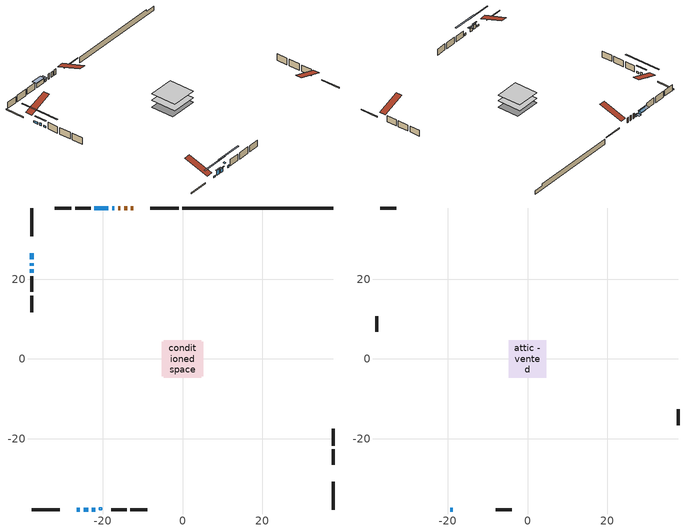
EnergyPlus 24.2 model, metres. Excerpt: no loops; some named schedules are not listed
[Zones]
conditioned space
 floor adiabatic (AdiabaticFloorConstruction): -4.71,-4.71 -4.71,4.71 4.71,4.71 4.71,-4.71 z1.04
 floor foundation (Slab1 construction): -5.19,-4.27 -5.19,4.27 5.19,4.27 5.19,-4.27 z-1.19
 wall outside (RimJoist1 construction): -0.96,37.81 -8.06,37.81 / -37.81,-37.81 -30.71,-37.81 / -37.81,37.81 -37.81,30.71 / 37.81,-37.81 37.81,-30.71 z1.04:1.34
 wall outside (AdiabaticWallConstruction 1): -12.33,37.81 -12.96,37.81 / -13.88,37.81 -14.61,37.81 / -15.54,37.81 -16.13,37.81 z1.04:3.07
 wall outside (AdiabaticWallConstruction): -17.05,37.81 -17.62,37.81 z1.04:1.9; -37.81,26.44 -37.81,24.92 / -26.44,-37.81 -25.68,-37.81 / -37.81,22.45 -37.81,21.59 z1.04:1.65; -18.54,37.81 -22.1,37.81 z1.04:2.62; -37.81,23.99 -37.81,23.38 z1.04:1.96; -24.75,-37.81 -23.63,-37.81 z1.04:2.77; -22.7,-37.81 -21.79,-37.81 z1.04:2.26
 wall outside (Wall1 construction): -23.03,37.81 -26.87,37.81 / -17.83,-37.81 -13.99,-37.81 / -37.81,20.66 -37.81,16.81 / 37.81,-26.44 37.81,-22.6 z1.04:3.48
 wall outside (Wall2 construction): -27.8,37.81 -31.99,37.81 / -13.06,-37.81 -8.87,-37.81 / -37.81,15.88 -37.81,11.69 / 37.81,-21.67 37.81,-17.48 z1.04:3.48
 wall foundation (FoundationWall1 construction): -0.03,37.81,-1.19 -0.03,37.81,1.04 34.03,37.81,1.04 34.03,37.81,0.22 37.81,37.81,0.22 37.81,37.81,-1.19
 window (WindowConstruction 3): -17.06,37.81 -17.61,37.81 z1.04:1.9
 window (WindowConstruction 6): -37.81,26.44 -37.81,24.92 z1.04:1.65
 window (WindowConstruction 7): -26.44,-37.81 -25.68,-37.81 z1.04:1.65
 window (WindowConstruction): -18.54,37.81 -22.1,37.81 z1.04:2.62
 window (WindowConstruction 1): -37.81,23.99 -37.81,23.38 z1.04:1.95
 window (WindowConstruction 4): -24.75,-37.81 -23.63,-37.81 z1.04:2.77
 window (WindowConstruction 2): -22.7,-37.81 -21.79,-37.81 z1.04:2.26
 window (WindowConstruction 5): -37.81,22.45 -37.81,21.59 z1.04:1.65
 door (Door): -12.33,37.81 -12.95,37.81 z1.04:3.07
 door (Door 1): -13.88,37.81 -14.61,37.81 z1.04:3.07
 door (Door 2): -15.54,37.81 -16.13,37.81 z1.04:3.07
 ceiling adiabatic (AdiabaticFloorConstruction): 4.71,-4.71 4.71,4.71 -4.71,4.71 -4.71,-4.71 z1.04
 roof outside (AdiabaticRoofConstruction): -20.25,-37.81,3.48 -20.25,-37.23,3.67 -20.86,-37.23,3.67 -20.86,-37.81,3.48
 skylight (SkylightConstruction): -20.25,-37.81,3.48 -20.25,-37.23,3.67 -20.86,-37.23,3.67 -20.86,-37.81,3.48
attic - vented
 floor to conditioned space (Floor1 construction Reversed): -4.7,-4.7 -4.7,4.7 4.7,4.7 4.7,-4.7 z3.48
 wall outside (AdiabaticWallConstruction): -19.32,-37.81 -18.76,-37.81 z1.04:1.9
 wall outside (Wall3 construction): -32.92,37.81 -36.88,37.81 / -7.94,-37.81 -3.98,-37.81 / -37.81,10.76 -37.81,6.8 / 37.81,-16.55 37.81,-12.59 z1.04:3.48
 window (WindowConstruction 8): -19.32,-37.81 -18.76,-37.81 z1.04:1.9
 roof outside (Roof1 construction): -11.4,37.81,3.48 -11.4,28.66,6.53 -8.99,28.66,6.53 -8.99,37.81,3.48; -27.37,-37.81,3.48 -27.37,-28.66,6.53 -29.78,-28.66,6.53 -29.78,-37.81,3.48; -37.81,27.37,3.48 -28.66,27.37,6.53 -28.66,29.78,6.53 -37.81,29.78,3.48; 37.81,-27.37,3.48 28.66,-27.37,6.53 28.66,-29.78,6.53 37.81,-29.78,3.48
shading: -13.97,-37.81 -24.11,-37.81 -24.11,-38.11 -13.97,-38.11 z6.69; -17.86,37.81 -16.82,37.81 -16.82,39.45 -17.86,39.45 z2.14; -37.81,20.13 -37.81,31.23 -38.11,31.23 -38.11,20.13 z6.44; -20.89,-37.81 -31.23,-37.81 -31.23,-38.11 -20.89,-38.11 z6.44; -22.34,37.81 -18.3,37.81 -18.3,39.45 -22.34,39.45 z2.86; -37.81,21.49 -37.81,25.88 -38.11,25.88 -38.11,21.49 z3.84; -23.14,-37.81 -25.24,-37.81 -25.24,-38.11 -23.14,-38.11 z3.26; -21.3,-37.81 -23.19,-37.81 -23.19,-38.11 -21.3,-38.11 z2.75; -37.81,16.8 -37.81,27.24 -38.11,27.24 -38.11,16.8 z6.44
[Building]
Building 1: Terrain=Suburbs
[Site:Location]
Montreal Intl AP_QC: Latitude {deg}=45.47; Longitude {deg}=-73.74; Time Zone {hr}=-5; Elevation {m}=36; Keep Site Location Information=Yes
[Site:GroundTemperature:Shallow]
2.07863, -0.316383, -0.508184, 0.628371, 5.19101, 9.73239, 13.6695, 16.1636, 16.3755, 14.347, 10.5102, 6.10817
[Site:WaterMainsTemperature]
Calculation Method=Schedule; Temperature Schedule=mains temperature schedule
[Material] Roughness=Rough; Thermal Absorptance=0.9
Name | Thickness {m} | Conductivity {W/m-K} | Density {kg/m3} | Specific Heat {J/kg-K} | Solar Absorptance | Visible Absorptance
asphalt or fiberglass shingles | 0.00635 | 0.162714 | 1121.4 | 1465.45 | 0.4 | 0.4
asphalt or fiberglass shingles 1 | 0.00635 | 0.162714 | 1121.4 | 1465.45 | 0.7 | 0.7
ceiling loosefill ins | 0.0846667 | 0.0480833 | 16.02 | 1046.75 | 0.7 | 0.7
ceiling stud and cavity | 0.1397 | 0.0804637 | 65.682 | 1177.47 | 0.7 | 0.7
concrete 4.0 in. | 0.1016 | 1.803125 | 2242.8 | 837.4 | 0.7 | 0.7
concrete 8.0 in. | 0.2032 | 1.803125 | 2242.8 | 837.4 | 0.7 | 0.7
door material | 0.04445 | 0.0639163 | 512.64 | 1214.23 | 0.7 | 0.7
exterior vertical ins | 0.0275323 | 0.029427 | 32.04 | 1214.23 | 0.7 | 0.7
floor covering | 0.0127 | 0.0433444 | 54.468 | 1339.84 | 0.6 | 0.6
floor rigid ins; roof rigid ins; wall rigid ins | 0.512978 | 0.029427 | 32.04 | 1214.23 | 0.7 | 0.7
floor stud and cavity | 0.1397 | 1.75129 | 37.0049 | 1207.88 | 0.7 | 0.7
furniture material conditioned space 1 | 0.1524 | 0.115458 | 640.8 | 1214.23 | 0.6 | 0.6
gypsum board | 0.0127 | 0.160291 | 801 | 837.4 | 0.6 | 0.6
gypsum board 1 | 0.0127 | 0.160291 | 801 | 837.4 | 0.7 | 0.7
osb sheathing 0.5 in. | 0.0127 | 0.115458 | 512.64 | 1214.23 | 0.7 | 0.7
osb sheathing 0.75 in. | 0.01905 | 0.115458 | 512.64 | 1214.23 | 0.7 | 0.7
osb sheathing 2.0 in. | 0.0508 | 0.115458 | 512.64 | 1214.23 | 0.7 | 0.7
rim joist stud and cavity | 0.0508 | 0.0454632 | 125.044 | 1163.47 | 0.6 | 0.6
roof stud and cavity | 0.18415 | 1.78685 | 37.0049 | 1207.88 | 0.6 | 0.6
wall stud and cavity | 0.1397 | 0.0843128 | 139.0536 | 1170.24 | 0.7 | 0.7
wall stud and cavity 1 | 0.1397 | 0.09204 | 139.0536 | 1170.24 | 0.7 | 0.7
wall stud and cavity 2 | 0.0889 | 6.1454 | 50.32683 | 1063.81 | 0.6 | 0.6
wall stud and cavity 3 | 0.0889 | 0.380278 | 52.3479 | 1209.89 | 0.7 | 0.7
wall stud and cavity 4 | 0.0889 | 0.391764 | 83.0341 | 1211.67 | 0.7 | 0.7
wood siding | 0.0254 | 0.102417 | 544.68 | 1172.36 | 0.4 | 0.4
wood siding 1 | 0.00254 | 0.102417 | 544.68 | 1172.36 | 0.4 | 0.4
wood siding 2; wood siding 3; wood siding 4 | 0.0254 | 0.102417 | 544.68 | 1172.36 | 0.7 | 0.7
[WindowMaterial:SimpleGlazingSystem]
Name | U-Factor {W/m2-K} | Solar Heat Gain Coefficient
SkylightMaterial | 3.71665 | 0.6359
WindowMaterial | 2.906 | 0.64
WindowMaterial 1 | 2.99571 | 0.51
WindowMaterial 2 | 2.95256 | 0.58
WindowMaterial 3 | 2.98833 | 0.6
WindowMaterial 4 | 2.91111 | 0.68
WindowMaterial 5 | 5.39921 | 0.61
WindowMaterial 6 | 4.863207 | 0.64
WindowMaterial 7 | 5.56103 | 0.6
WindowMaterial 8 | 5.50028 | 0.61
[Construction]
AdiabaticFloorConstruction: floor stud and cavity, floor rigid ins, osb sheathing 0.75 in., floor covering
AdiabaticRoofConstruction: asphalt or fiberglass shingles 1, roof rigid ins, osb sheathing 0.75 in., roof stud and cavity
AdiabaticWallConstruction: wood siding 3, wall rigid ins, wall stud and cavity 3, gypsum board
AdiabaticWallConstruction 1: wood siding 4, wall rigid ins, wall stud and cavity 3, gypsum board
Door; Door 1; Door 2: door material
Floor1 construction Reversed: gypsum board, ceiling stud and cavity, ceiling loosefill ins
FoundationWall1 construction: concrete 8.0 in., gypsum board 1
furniture construction conditioned space 1: furniture material conditioned space 1
PartitionWallConstruction: gypsum board, wall stud and cavity 4, gypsum board
RimJoist1 construction: wood siding 2, osb sheathing 2.0 in., rim joist stud and cavity
Roof1 construction: asphalt or fiberglass shingles
SkylightConstruction: SkylightMaterial
Slab1 construction: concrete 4.0 in.
Wall1 construction: wood siding, osb sheathing 0.5 in., wall stud and cavity, gypsum board
Wall2 construction: wood siding, osb sheathing 0.5 in., wall stud and cavity 1, gypsum board
Wall3 construction: wood siding 1, wall stud and cavity 2
WindowConstruction: WindowMaterial
WindowConstruction 1: WindowMaterial 1
WindowConstruction 2: WindowMaterial 2
WindowConstruction 3: WindowMaterial 3
WindowConstruction 4: WindowMaterial 4
WindowConstruction 5: WindowMaterial 5
WindowConstruction 6: WindowMaterial 6
WindowConstruction 7: WindowMaterial 7
WindowConstruction 8: WindowMaterial 8
[Zone] Multiplier=1; Part of Total Floor Area=Yes
Name | Volume {m3}
attic - vented | 44.0285
conditioned space | 410.4
[Space]
Name | Zone | Volume {m3}
attic - vented 1 | attic - vented | 44.0285
conditioned space 1 | conditioned space | 410.4
[ZoneInfiltration:EffectiveLeakageArea]
infil attic - vented 1: Zone or Space=attic - vented 1; Schedule=Always On Discrete; Effective Air Leakage Area {cm2}=3533.14; Stack Coefficient=0.000381891; Wind Coefficient=1.32035e-05
[ZoneMixing]
whole house fan mix: Zone or Space=attic - vented; Schedule=Always On Continuous; Design Flow Rate Calculation Method=Flow/Zone; Design Flow Rate {m3/s}=0; Source Zone or Space=conditioned space
[SurfaceProperty:ExposedFoundationPerimeter]
Slab1: Exposed Perimeter Calculation Method=TotalExposedPerimeter; Total Exposed Perimeter {m}=37.84
[InternalMass] Zone or ZoneList=conditioned space; Space or SpaceList=conditioned space 1
Name | Construction | Surface Area {m2}
furniture mass conditioned space 1 | furniture construction conditioned space 1 | 70.9601
partition wall mass | PartitionWallConstruction | 177.4
[Lights]
interior lighting: Zone or ZoneList or Space or SpaceList=conditioned space 1; Schedule=interior lighting schedule; Design Level Calculation Method=LightingLevel; Lighting Level {W}=343.2; Return Air Fraction=0; Fraction Radiant=0.6; Fraction Visible=0.2; Fraction Replaceable=1
[People]
occupants: Zone or ZoneList or Space or SpaceList=conditioned space 1; Number of People Schedule=occupants schedule; Number of People Calculation Method=People; Number of People=3; Fraction Radiant=0.314171; Sensible Heat Fraction=0.56303; Activity Level Schedule=occupants activity schedule; Carbon Dioxide Generation Rate {m3/s-W}=0; Enable ASHRAE 55 Comfort Warnings=No; Mean Radiant Temperature Calculation Type=EnclosureAveraged
[ElectricEquipment] Zone or ZoneList or Space or SpaceList=conditioned space 1; Design Level Calculation Method=EquipmentLevel
Name | Schedule | Design Level {W} | Fraction Latent | Fraction Radiant | Fraction Lost
clothes dryer | clothes dryer schedule | 140.772 | 0.015 | 0.081 | 0.85
clothes washer | clothes washer schedule | 32.1985 | 0.03 | 0.162 | 0.7
cooking range | cooking range schedule | 215.147 | 0.08 | 0.432 | 0.2
dishwasher | dishwasher schedule | 66.8632 | 0.3 | 0.18 | 0.4
fridge | fridge schedule | 72.9452 | 0 | 0.6 | 0
mech vent house fan | mech vent house fan schedule | 0 | 0 | 0 | 1
mech vent house fan cfis | mech vent house fan cfis schedule | 0 | 0 | 0 | 0
mech vent range fan 0 | mech vent range fan 0 schedule | 57 | 0 | 0 | 1
misc plug loads | misc plug loads schedule | 494.7 | 0.045 | 0.513 | 0.1
whole house fan | Always On Discrete | 0 | 0 | 0 | 1
[OtherEquipment] Zone or ZoneList or Space or SpaceList=conditioned space 1; Design Level Calculation Method=EquipmentLevel
Name | Fuel Type | Schedule | Design Level {W} | Fraction Latent | Fraction Radiant | Fraction Lost
clothes dryer 1 | Electricity | clothes dryer schedule | 0 | 0.015 | 0.081 | 0.85
cooking range 1 | Electricity | cooking range schedule | 0 | 0.08 | 0.432 | 0.2
general water use latent | None | general water use schedule | 62.594 | 1 | 0 | 0
general water use sensible | None | general water use schedule | -61.6891 | 0 | 0.6 | 0
mech vent house fan latent load | None | Always On Discrete | 0 | 1 | 0 | 0
mech vent house fan sensible load | None | Always On Discrete | 0 | 0 | 0 | 0
water heater energy adjustment1 | Electricity | Always On Discrete | 0.01 | 0 | 0 | 1
[ZoneInfiltration:DesignFlowRate] Zone or ZoneList or Space or SpaceList=conditioned space 1; Schedule=Always On Discrete; Design Flow Rate Calculation Method=Flow/Zone; Design Flow Rate {m3/s}=0
infil flow; natural vent flow; whole house fan flow
[ZoneControl:Thermostat]
conditioned space Thermostat: Zone or ZoneList=conditioned space; Control Type Schedule=conditioned space Thermostat Schedule; Control 1=conditioned space temperature setpoint; Temperature Difference Between Cutout And Setpoint {deltaC}=0
[ZoneHVAC:Baseboard:Convective:Electric]
electric baseboard: Availability Schedule=Always On Discrete; Heating Design Capacity {W}=9566.13; Efficiency=1
[AirLoopHVAC:UnitarySystem] Control Type=Load; Controlling Zone or Thermostat Location=conditioned space; Dehumidification Control Type=None; Availability Schedule=Always On Discrete; Fan Placement=BlowThrough; DX Heating Coil Sizing Ratio=1; Use DOAS DX Cooling Coil=No; Minimum Supply Air Temperature {C}=2; Latent Load Control=SensibleOnlyLoadControl; Cooling Supply Air Flow Rate Method=None; Heating Supply Air Flow Rate Method=SupplyAirFlowRate; Heating Supply Air Flow Rate {m3/s}=0.00141584; No Load Supply Air Flow Rate Method=SupplyAirFlowRate; No Load Supply Air Flow Rate {m3/s}=0; No Load Supply Air Flow Rate Control Set To Low Speed=Yes; Maximum Supply Air Temperature {C}=48.8889; Maximum Outdoor Dry-Bulb Temperature for Supplemental Heater Operation {C}=21; Ancillary On-Cycle Electric Power {W}=0; Ancillary Off-Cycle Electric Power {W}=0
Name | Supply Fan | Supply Air Fan Operating Mode Schedule | Heating Coil
unit heater unitary system | unit heater supply fan | unit heater auto fan schedule | unit heater htg coil
unit heater unitary system 1 | unit heater supply fan 1 | unit heater auto fan schedule 1 | unit heater htg coil 1
[Fan:SystemModel] Availability Schedule=Always On Discrete; Design Maximum Air Flow Rate {m3/s}=0.00141584; Speed Control Method=Discrete; Electric Power Minimum Flow Rate Fraction=0.2; Design Pressure Rise {Pa}=500; Motor Efficiency=1; Motor In Air Stream Fraction=1; Design Electric Power Consumption {W}=Autosize; Design Power Sizing Method=PowerPerFlow; Electric Power Per Unit Flow Rate {W/(m3/s)}=1e-06; Electric Power Per Unit Flow Rate Per Unit Pressure {W/((m3/s)-Pa)}=1.66667; Fan Total Efficiency=0.7; Motor Loss Radiative Fraction=0; Number of Speeds=1; Speed Flow Fraction 1=1; Speed Electric Power Fraction 1=1
unit heater supply fan; unit heater supply fan 1
[Coil:Heating:Fuel] Availability Schedule=Always On Discrete; Fuel Type=OtherFuel1; Burner Efficiency=0.3; Nominal Capacity {W}=0.293071; On Cycle Parasitic Electric Load {W}=0; Off Cycle Parasitic Fuel Load {W}=0
unit heater htg coil; unit heater htg coil 1
[Zone equipment]
conditioned space: electric baseboard, unit heater unitary system, unit heater unitary system 1
[Foundation:Kiva]
Foundation Kiva 1: Initial Indoor Air Temperature {C}=18; Wall Height Above Grade {m}=1.04001; Wall Depth Below Slab {m}=0.2032; Custom Block Material Name 1=exterior vertical ins; Custom Block Depth 1 {m}=2.23001; Custom Block X Position 1 {m}=0.2159; Custom Block Z Position 1 {m}=0
[Foundation:Kiva:Settings]
Soil Conductivity {W/m-K}=0.849921; Soil Density {kg/m3}=1842.3; Soil Specific Heat {J/kg-K}=418.7; Ground Solar Absorptivity=0.9; Ground Thermal Absorptivity=0.9; Ground Surface Roughness {m}=0.03; Far-Field Width {m}=40; Deep-Ground Boundary Condition=ZeroFlux; Deep-Ground Depth {m}=40; Minimum Cell Dimension {m}=0.2; Maximum Cell Growth Coefficient=3; Simulation Timestep=Timestep
[Exterior:Lights]
exterior lighting: Schedule=exterior lighting schedule; Design Level {W}=75.6
[EnergyManagementSystem:GlobalVariable]
infil_program_Qfan
infil_program_Qinf
natural_vent_program_Qnv
natural_vent_program_Qwhf
[EnergyManagementSystem:Sensor]
Name | Output:Variable or Output:Meter Index Key | Output:Variable or Output:Meter
airflow_gain | infil flow | Infiltration Sensible Heat Gain Energy
airflow_gain_1 | natural vent flow | Infiltration Sensible Heat Gain Energy
airflow_gain_2 | whole house fan flow | Infiltration Sensible Heat Gain Energy
airflow_loss | infil flow | Infiltration Sensible Heat Loss Energy
airflow_loss_1 | natural vent flow | Infiltration Sensible Heat Loss Energy
airflow_loss_2 | whole house fan flow | Infiltration Sensible Heat Loss Energy
clg_load_cond |  | Cooling:EnergyTransfer:Zone:CONDITIONED SPACE
clg_sp_s; clg_sp_s_1 | cooling setpoint | Schedule Value
clothes_dryer_exhaust_0_sch_s | clothes dryer exhaust 0 schedule | Schedule Value
conditioned_space_clg_unmet_s | conditioned space | Zone Cooling Setpoint Not Met Time
conditioned_space_htg_unmet_s | conditioned space | Zone Heating Setpoint Not Met Time
cool_season | cooling season schedule | Schedule Value
fridge_tin_s | conditioned space | Zone Mean Air Temperature
htg_load_cond |  | Heating:EnergyTransfer:Zone:CONDITIONED SPACE
htg_sp_s; htg_sp_s_1 | heating setpoint | Schedule Value
ig_ee_conv | clothes dryer | Electric Equipment Convective Heating Energy
ig_ee_conv_2 | cooking range | Electric Equipment Convective Heating Energy
ig_ee_conv_4 | fridge | Electric Equipment Convective Heating Energy
ig_ee_conv_5 | misc plug loads | Electric Equipment Convective Heating Energy
ig_ee_conv_6 | whole house fan | Electric Equipment Convective Heating Energy
ig_ee_rad | clothes dryer | Electric Equipment Radiant Heating Energy
ig_ee_rad_2 | cooking range | Electric Equipment Radiant Heating Energy
ig_ee_rad_4 | fridge | Electric Equipment Radiant Heating Energy
ig_ee_rad_5 | misc plug loads | Electric Equipment Radiant Heating Energy
ig_ee_rad_6 | whole house fan | Electric Equipment Radiant Heating Energy
ig_lgt_conv | interior lighting | Lights Convective Heating Energy
ig_lgt_rad | interior lighting | Lights Radiant Heating Energy
ig_lgt_vis | interior lighting | Lights Visible Radiation Heating Energy
ig_oe_conv | clothes dryer 1 | Other Equipment Convective Heating Energy
ig_oe_conv_1 | cooking range 1 | Other Equipment Convective Heating Energy
ig_oe_conv_2 | general water use latent | Other Equipment Convective Heating Energy
ig_oe_conv_3 | general water use sensible | Other Equipment Convective Heating Energy
ig_oe_conv_4 | water heater energy adjustment1 | Other Equipment Convective Heating Energy
ig_oe_rad | clothes dryer 1 | Other Equipment Radiant Heating Energy
ig_oe_rad_1 | cooking range 1 | Other Equipment Radiant Heating Energy
ig_oe_rad_2 | general water use latent | Other Equipment Radiant Heating Energy
ig_oe_rad_3 | general water use sensible | Other Equipment Radiant Heating Energy
ig_oe_rad_4 | water heater energy adjustment1 | Other Equipment Radiant Heating Energy
ig_ppl_conv | occupants | People Convective Heating Energy
ig_ppl_rad | occupants | People Radiant Heating Energy
im_conv | furniture mass conditioned space 1 | Surface Inside Face Convection Heat Gain Energy
im_conv_1 | partition wall mass | Surface Inside Face Convection Heat Gain Energy
im_ig | furniture mass conditioned space 1 | Surface Inside Face Internal Gains Radiation Heat Gain Energy
im_ig_1 | partition wall mass | Surface Inside Face Internal Gains Radiation Heat Gain Energy
im_lgt | furniture mass conditioned space 1 | Surface Inside Face Lights Radiation Heat Gain Energy
im_lgt_1 | partition wall mass | Surface Inside Face Lights Radiation Heat Gain Energy
im_sol | furniture mass conditioned space 1 | Surface Inside Face Solar Radiation Heat Gain Energy
im_sol_1 | partition wall mass | Surface Inside Face Solar Radiation Heat Gain Energy
im_surf | furniture mass conditioned space 1 | Surface Inside Face Net Surface Thermal Radiation Heat Gain Energy
im_surf_1 | partition wall mass | Surface Inside Face Net Surface Thermal Radiation Heat Gain Energy
mech_vent_range_fan_0_sch_s | mech vent range fan 0 schedule | Schedule Value
mv_conv | mech vent house fan | Electric Equipment Convective Heating Energy
mv_conv_1 | mech vent house fan cfis | Electric Equipment Convective Heating Energy
mv_conv_2 | mech vent range fan 0 | Electric Equipment Convective Heating Energy
mv_conv_3 | mech vent house fan latent load | Other Equipment Convective Heating Energy
mv_conv_4 | mech vent house fan sensible load | Other Equipment Convective Heating Energy
mv_rad | mech vent house fan | Electric Equipment Radiant Heating Energy
mv_rad_1 | mech vent house fan cfis | Electric Equipment Radiant Heating Energy
mv_rad_2 | mech vent range fan 0 | Electric Equipment Radiant Heating Energy
mv_rad_3 | mech vent house fan latent load | Other Equipment Radiant Heating Energy
mv_rad_4 | mech vent house fan sensible load | Other Equipment Radiant Heating Energy
natural_vent_s | natural vent schedule | Schedule Value
out_pb_s |  | Site Outdoor Air Barometric Pressure
out_wt_s |  | Site Outdoor Air Humidity Ratio
site_vw_s |  | Site Wind Speed
ss_back_out | Window1 | Surface Window Shortwave from Zone Back Out Window Heat Transfer Rate
ss_back_out_1 | Window10 | Surface Window Shortwave from Zone Back Out Window Heat Transfer Rate
ss_back_out_2 | Window11 | Surface Window Shortwave from Zone Back Out Window Heat Transfer Rate
ss_back_out_3 | Window2 | Surface Window Shortwave from Zone Back Out Window Heat Transfer Rate
ss_back_out_4 | Window4 | Surface Window Shortwave from Zone Back Out Window Heat Transfer Rate
ss_back_out_5 | Window5 | Surface Window Shortwave from Zone Back Out Window Heat Transfer Rate
ss_back_out_6 | Window6 | Surface Window Shortwave from Zone Back Out Window Heat Transfer Rate
ss_back_out_7 | Window7 | Surface Window Shortwave from Zone Back Out Window Heat Transfer Rate
ss_back_out_8 | Window9 | Surface Window Shortwave from Zone Back Out Window Heat Transfer Rate
ss_conv | Door1 | Surface Inside Face Convection Heat Gain Energy
ss_conv_1 | Door2 | Surface Inside Face Convection Heat Gain Energy
ss_conv_10 | Window7 | Surface Inside Face Convection Heat Gain Energy
ss_conv_11 | Window9 | Surface Inside Face Convection Heat Gain Energy
ss_conv_2 | Door3 | Surface Inside Face Convection Heat Gain Energy
ss_conv_3 | Window1 | Surface Inside Face Convection Heat Gain Energy
ss_conv_4 | Window10 | Surface Inside Face Convection Heat Gain Energy
ss_conv_5 | Window11 | Surface Inside Face Convection Heat Gain Energy
ss_conv_6 | Window2 | Surface Inside Face Convection Heat Gain Energy
ss_conv_7 | Window4 | Surface Inside Face Convection Heat Gain Energy
ss_conv_8 | Window5 | Surface Inside Face Convection Heat Gain Energy
ss_conv_9 | Window6 | Surface Inside Face Convection Heat Gain Energy
ss_ig | Door1 | Surface Inside Face Internal Gains Radiation Heat Gain Energy
ss_ig_1 | Door2 | Surface Inside Face Internal Gains Radiation Heat Gain Energy
ss_ig_10 | Window7 | Surface Inside Face Internal Gains Radiation Heat Gain Energy
ss_ig_11 | Window9 | Surface Inside Face Internal Gains Radiation Heat Gain Energy
ss_ig_2 | Door3 | Surface Inside Face Internal Gains Radiation Heat Gain Energy
ss_ig_3 | Window1 | Surface Inside Face Internal Gains Radiation Heat Gain Energy
ss_ig_4 | Window10 | Surface Inside Face Internal Gains Radiation Heat Gain Energy
ss_ig_5 | Window11 | Surface Inside Face Internal Gains Radiation Heat Gain Energy
ss_ig_6 | Window2 | Surface Inside Face Internal Gains Radiation Heat Gain Energy
ss_ig_7 | Window4 | Surface Inside Face Internal Gains Radiation Heat Gain Energy
ss_ig_8 | Window5 | Surface Inside Face Internal Gains Radiation Heat Gain Energy
ss_ig_9 | Window6 | Surface Inside Face Internal Gains Radiation Heat Gain Energy
ss_lgt | Door1 | Surface Inside Face Lights Radiation Heat Gain Energy
ss_lgt_1 | Door2 | Surface Inside Face Lights Radiation Heat Gain Energy
ss_lgt_2 | Door3 | Surface Inside Face Lights Radiation Heat Gain Energy
ss_sol | Door1 | Surface Inside Face Solar Radiation Heat Gain Energy
ss_sol_1 | Door2 | Surface Inside Face Solar Radiation Heat Gain Energy
ss_sol_2 | Door3 | Surface Inside Face Solar Radiation Heat Gain Energy
ss_surf | Door1 | Surface Inside Face Net Surface Thermal Radiation Heat Gain Energy
ss_surf_1 | Door2 | Surface Inside Face Net Surface Thermal Radiation Heat Gain Energy
ss_surf_10 | Window7 | Surface Inside Face Net Surface Thermal Radiation Heat Gain Energy
ss_surf_11 | Window9 | Surface Inside Face Net Surface Thermal Radiation Heat Gain Energy
ss_surf_2 | Door3 | Surface Inside Face Net Surface Thermal Radiation Heat Gain Energy
ss_surf_3 | Window1 | Surface Inside Face Net Surface Thermal Radiation Heat Gain Energy
ss_surf_4 | Window10 | Surface Inside Face Net Surface Thermal Radiation Heat Gain Energy
ss_surf_5 | Window11 | Surface Inside Face Net Surface Thermal Radiation Heat Gain Energy
ss_surf_6 | Window2 | Surface Inside Face Net Surface Thermal Radiation Heat Gain Energy
ss_surf_7 | Window4 | Surface Inside Face Net Surface Thermal Radiation Heat Gain Energy
ss_surf_8 | Window5 | Surface Inside Face Net Surface Thermal Radiation Heat Gain Energy
ss_surf_9 | Window6 | Surface Inside Face Net Surface Thermal Radiation Heat Gain Energy
ss_trans_in | Window1 | Surface Window Transmitted Solar Radiation Rate
ss_trans_in_1 | Window10 | Surface Window Transmitted Solar Radiation Rate
ss_trans_in_2 | Window11 | Surface Window Transmitted Solar Radiation Rate
ss_trans_in_3 | Window2 | Surface Window Transmitted Solar Radiation Rate
ss_trans_in_4 | Window4 | Surface Window Transmitted Solar Radiation Rate
ss_trans_in_5 | Window5 | Surface Window Transmitted Solar Radiation Rate
ss_trans_in_6 | Window6 | Surface Window Transmitted Solar Radiation Rate
ss_trans_in_7 | Window7 | Surface Window Transmitted Solar Radiation Rate
ss_trans_in_8 | Window9 | Surface Window Transmitted Solar Radiation Rate
